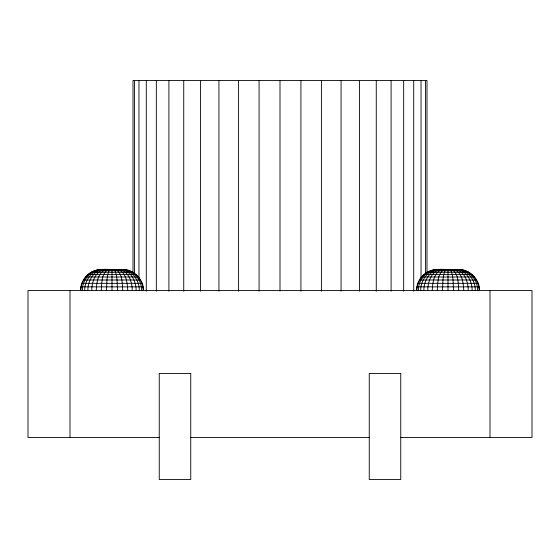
<?xml version="1.0" encoding="UTF-8"?>
<svg xmlns="http://www.w3.org/2000/svg" width="560" height="560" viewBox="0 0 560 560"><rect width="100%" height="100%" fill="white"/><g stroke="black" fill="none" stroke-linecap="round" stroke-linejoin="round"><path stroke-width="0.84" d="M106.533 290.5C106.918 283.626 106.316 276.094 109.543 269.822L110.18 269.5M442.533 290.5C442.918 283.626 442.316 276.094 445.543 269.822L446.18 269.5M101.227 290.5C101.913 283.591 101.129 272.972 108.409 269.5M437.227 290.5C437.913 283.591 437.129 272.972 444.409 269.5M96.25 290.5C96.579 282.947 97.86 271.411 106.75 269.5M432.25 290.5C432.579 282.947 433.86 271.411 442.75 269.5M91.749 290.5C91.756 282.051 95.431 270.424 105.252 269.5M427.749 290.5C427.756 282.051 431.431 270.424 441.252 269.5M87.871 290.5C87.689 281.134 93.562 269.85 103.957 269.5M423.871 290.5C423.689 281.134 429.562 269.85 439.957 269.5M84.721 290.5C84.476 280.343 92.127 269.542 102.907 269.5M420.721 290.5C420.476 280.343 428.127 269.542 438.907 269.5M82.397 290.5C82.166 279.755 91.105 269.388 102.13 269.5M418.397 290.5C418.166 279.755 427.105 269.388 438.13 269.5M80.976 290.5C80.773 279.391 90.482 269.325 101.661 269.5M416.976 290.5C416.773 279.391 426.482 269.325 437.661 269.5M80.5 290.5C80.542 284.368 83.335 278.39 88.004 274.414C97.615 266.301 111.195 270.543 122.5 269.5C133.728 269.304 143.696 279.272 143.5 290.5M416.5 290.5C416.542 284.368 419.335 278.39 424.004 274.414C433.615 266.301 447.195 270.543 458.5 269.5C469.728 269.304 479.696 279.272 479.5 290.5M97.853 269.822L126.147 269.822M433.853 269.822L462.147 269.822M94.318 270.767L129.682 270.767M430.318 270.767L465.682 270.767M91 272.314L133 272.314M427 272.314L469 272.314M88.004 274.414L135.996 274.414M424.004 274.414L471.996 274.414M85.414 277.004L138.586 277.004M421.414 277.004L474.586 277.004M83.314 280L140.686 280M419.314 280L476.686 280M81.767 283.318L142.233 283.318M417.767 283.318L478.233 283.318M80.822 286.853L143.178 286.853M416.822 286.853L479.178 286.853M159.25 437.5L28 437.5L28 290.5L532 290.5L532 437.5L400.75 437.5M190.75 437.5L369.25 437.5M458.339 269.5C469.518 269.325 479.227 279.391 479.024 290.5M122.339 269.5C133.518 269.325 143.227 279.391 143.024 290.5M457.87 269.5C468.895 269.388 477.834 279.755 477.603 290.5M121.87 269.5C132.895 269.388 141.834 279.755 141.603 290.5M457.093 269.5C467.873 269.542 475.524 280.343 475.279 290.5M121.093 269.5C131.873 269.542 139.524 280.343 139.279 290.5M456.043 269.5C466.438 269.85 472.311 281.134 472.129 290.5M120.043 269.5C130.438 269.85 136.311 281.134 136.129 290.5M454.748 269.5C464.569 270.424 468.244 282.051 468.251 290.5M118.748 269.5C128.569 270.424 132.244 282.051 132.251 290.5M453.25 269.5C462.14 271.411 463.421 282.947 463.75 290.5M117.25 269.5C126.14 271.411 127.421 282.947 127.75 290.5M451.591 269.5C458.871 272.972 458.087 283.591 458.773 290.5M115.591 269.5C122.871 272.972 122.087 283.591 122.773 290.5M449.82 269.5L450.457 269.822C453.684 276.094 453.082 283.626 453.467 290.5M113.82 269.5L114.457 269.822C117.684 276.094 117.082 283.626 117.467 290.5M490 290.5L490 437.5M448 269.5L448 290.5M427 272.846L427 80.5L133 80.5L133 272.846M425.502 80.5L425.502 273.714M421.043 80.5L421.043 278.089M413.714 80.5L413.714 291.2M403.662 80.5L403.662 291.2M391.097 80.5L391.097 291.2M376.264 80.5L376.264 291.2M359.471 80.5L359.471 291.2M341.068 80.5L341.068 291.2M321.412 80.5L321.412 291.2M300.923 80.5L300.923 291.2M280 80.5L280 291.2M259.077 80.5L259.077 291.2M238.588 80.5L238.588 291.2M218.932 80.5L218.932 291.2M200.529 80.5L200.529 291.2M183.736 80.5L183.736 291.2M168.903 80.5L168.903 291.2M156.338 80.5L156.338 291.2M146.286 80.5L146.286 291.2M138.957 80.5L138.957 278.089M134.498 80.5L134.498 273.714M112 269.5L112 290.5M70 290.5L70 437.5M190.75 373.443L159.25 373.443L159.25 479.5L190.75 479.5L190.75 373.443M400.75 373.443L369.25 373.443L369.25 479.5L400.75 479.5L400.75 373.443"/></g></svg>
